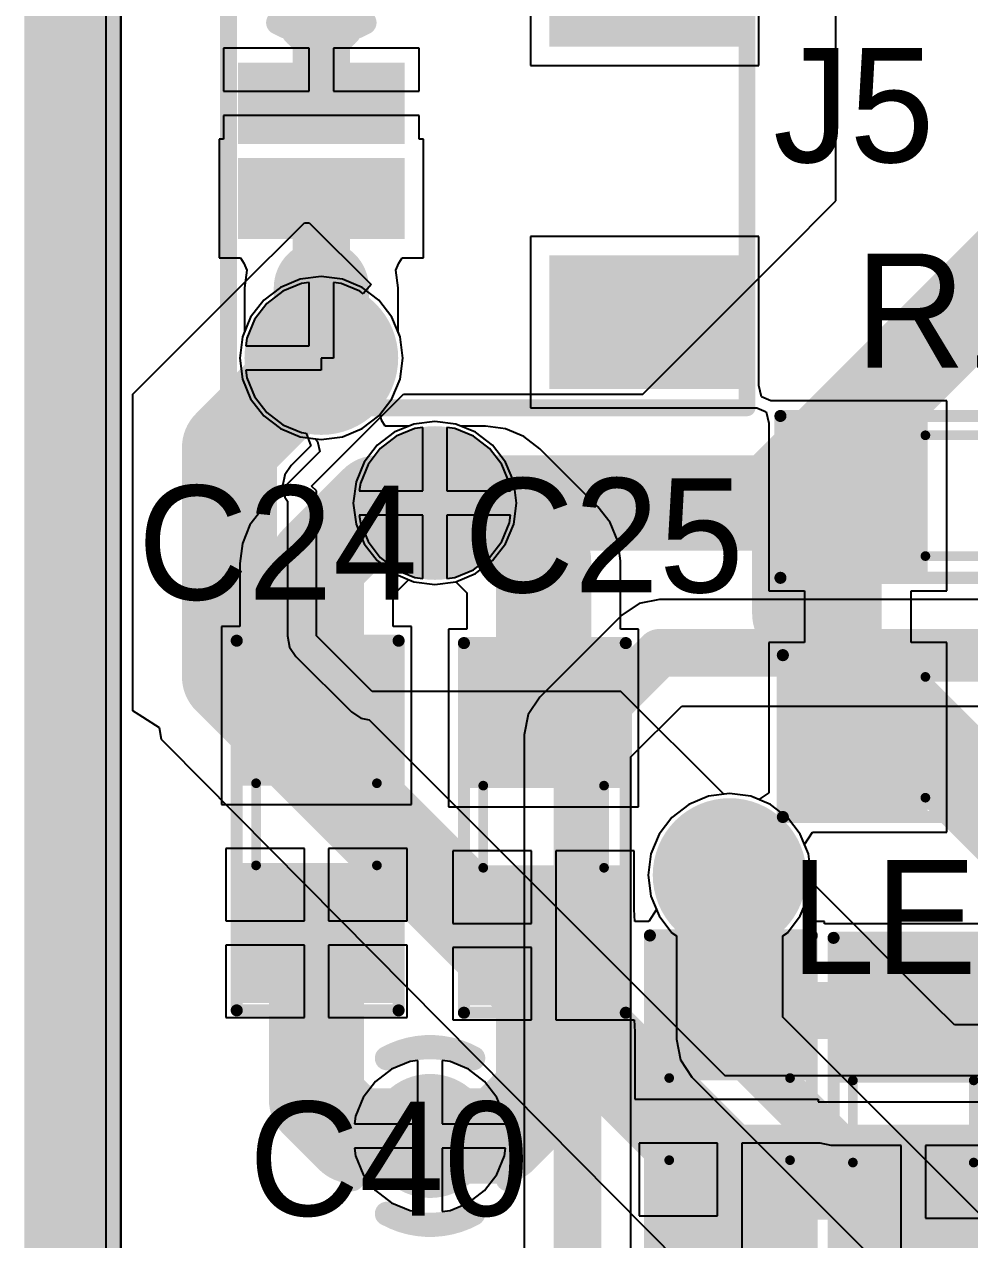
# Model space of a CAD drawing. Header units: millimetres. Extents: x -51 to 108, y 36 to 112.
# Drawn here: x 32.11 to 42.05, y 60.35 to 73.13 of the extents above; entities that cross this region are included whole.
import ezdxf

# ---------------------------------------------------------------- set-up
doc = ezdxf.new("R2010")
doc.units = ezdxf.units.MM
for name, color, linetype in [('BottomLayer', 5, 'Continuous'), ('BottomSolder', 6, 'Continuous'), ('InternalPlane1', 76, 'Continuous'), ('MidLayer1', 16, 'Continuous'), ('TopLayer', 1, 'Continuous'), ('TopOverlay', 2, 'Continuous'), ('TopSolder', 216, 'Continuous'), ('ViaHoleLayer', 16, 'Continuous')]:
    doc.layers.add(name, color=color, linetype=linetype)

# ---------------------------------------------------------------- blocks, each defined once
blk = doc.blocks.new('SM_0805_24')
at = {"layer": 'TopLayer'}
for points in [[(-1.778, -0.6985), (-0.508, -0.6985), (-1.778, 0.6985), (-0.508, 0.6985)], [(0.508, -0.6985), (1.778, -0.6985), (0.508, 0.6985), (1.778, 0.6985)]]:
    blk.add_solid(points, dxfattribs=at)
at = {"layer": 'TopOverlay'}
for points, const_width in [([(-1.9558, 0.8382), (1.9304, 0.8382)], 0.127), ([(-1.9558, 0.8382), (-1.9558, -0.8636)], 0.127), ([(1.9304, 0.8382), (1.9304, -0.8636)], 0.127), ([(-0.4318, 0.635), (0.4318, 0.635)], 0.1016), ([(-0.4318, -0.635), (0.4318, -0.635)], 0.1016), ([(-1.9558, -0.8636), (1.9304, -0.8636)], 0.127)]:
    blk.add_lwpolyline(points, dxfattribs=dict(at, const_width=const_width))
for points, const_width in [([(-1.98755, 0.8382, 1), (-1.92405, 0.8382, 1)], 0.0635), ([(-1.98755, 0.8382, 1), (-1.92405, 0.8382, 1)], 0.0635), ([(1.89865, 0.8382, 1), (1.96215, 0.8382, 1)], 0.0635), ([(1.89865, 0.8382, 1), (1.96215, 0.8382, 1)], 0.0635), ([(-0.4572, 0.635, 1), (-0.4064, 0.635, 1)], 0.0508), ([(0.4064, 0.635, 1), (0.4572, 0.635, 1)], 0.0508), ([(-0.4572, -0.635, 1), (-0.4064, -0.635, 1)], 0.0508), ([(0.4064, -0.635, 1), (0.4572, -0.635, 1)], 0.0508), ([(-1.98755, -0.8636, 1), (-1.92405, -0.8636, 1)], 0.0635), ([(-1.98755, -0.8636, 1), (-1.92405, -0.8636, 1)], 0.0635), ([(1.89865, -0.8636, 1), (1.96215, -0.8636, 1)], 0.0635), ([(1.89865, -0.8636, 1), (1.96215, -0.8636, 1)], 0.0635)]:
    blk.add_lwpolyline(points, format="xyb", close=True, dxfattribs=dict(at, const_width=const_width))
at = {"layer": 'TopSolder'}
for points in [[(-1.8796, -0.8001), (-0.4064, -0.8001), (-1.8796, 0.8001), (-0.4064, 0.8001)], [(0.4064, -0.8001), (1.8796, -0.8001), (0.4064, 0.8001), (1.8796, 0.8001)]]:
    blk.add_solid(points, dxfattribs=at)
blk = doc.blocks.new('SM_0805_25')
at = {"layer": 'TopLayer'}
for points in [[(-1.778, -0.6985), (-0.508, -0.6985), (-1.778, 0.6985), (-0.508, 0.6985)], [(0.508, -0.6985), (1.778, -0.6985), (0.508, 0.6985), (1.778, 0.6985)]]:
    blk.add_solid(points, dxfattribs=at)
at = {"layer": 'TopOverlay'}
for points, const_width in [([(-1.9558, 0.8382), (1.9304, 0.8382)], 0.127), ([(-1.9558, 0.8382), (-1.9558, -0.8636)], 0.127), ([(1.9304, 0.8382), (1.9304, -0.8636)], 0.127), ([(-0.4318, 0.635), (0.4318, 0.635)], 0.1016), ([(-0.4318, -0.635), (0.4318, -0.635)], 0.1016), ([(-1.9558, -0.8636), (1.9304, -0.8636)], 0.127)]:
    blk.add_lwpolyline(points, dxfattribs=dict(at, const_width=const_width))
for points, const_width in [([(-1.98755, 0.8382, 1), (-1.92405, 0.8382, 1)], 0.0635), ([(-1.98755, 0.8382, 1), (-1.92405, 0.8382, 1)], 0.0635), ([(1.89865, 0.8382, 1), (1.96215, 0.8382, 1)], 0.0635), ([(1.89865, 0.8382, 1), (1.96215, 0.8382, 1)], 0.0635), ([(-0.4572, 0.635, 1), (-0.4064, 0.635, 1)], 0.0508), ([(0.4064, 0.635, 1), (0.4572, 0.635, 1)], 0.0508), ([(-0.4572, -0.635, 1), (-0.4064, -0.635, 1)], 0.0508), ([(0.4064, -0.635, 1), (0.4572, -0.635, 1)], 0.0508), ([(-1.98755, -0.8636, 1), (-1.92405, -0.8636, 1)], 0.0635), ([(-1.98755, -0.8636, 1), (-1.92405, -0.8636, 1)], 0.0635), ([(1.89865, -0.8636, 1), (1.96215, -0.8636, 1)], 0.0635), ([(1.89865, -0.8636, 1), (1.96215, -0.8636, 1)], 0.0635)]:
    blk.add_lwpolyline(points, format="xyb", close=True, dxfattribs=dict(at, const_width=const_width))
at = {"layer": 'TopSolder'}
for points in [[(-1.8796, -0.8001), (-0.4064, -0.8001), (-1.8796, 0.8001), (-0.4064, 0.8001)], [(0.4064, -0.8001), (1.8796, -0.8001), (0.4064, 0.8001), (1.8796, 0.8001)]]:
    blk.add_solid(points, dxfattribs=at)
blk = doc.blocks.new('SM_0805_40')
at = {"layer": 'TopLayer'}
for points in [[(-1.778, -0.6985), (-0.508, -0.6985), (-1.778, 0.6985), (-0.508, 0.6985)], [(0.508, -0.6985), (1.778, -0.6985), (0.508, 0.6985), (1.778, 0.6985)]]:
    blk.add_solid(points, dxfattribs=at)
at = {"layer": 'TopOverlay'}
for points, const_width in [([(-1.9558, 0.8382), (1.9304, 0.8382)], 0.127), ([(-1.9558, 0.8382), (-1.9558, -0.8636)], 0.127), ([(1.9304, 0.8382), (1.9304, -0.8636)], 0.127), ([(-0.4318, 0.635), (0.4318, 0.635)], 0.1016), ([(-0.4318, -0.635), (0.4318, -0.635)], 0.1016), ([(-1.9558, -0.8636), (1.9304, -0.8636)], 0.127)]:
    blk.add_lwpolyline(points, dxfattribs=dict(at, const_width=const_width))
for points, const_width in [([(-1.98755, 0.8382, 1), (-1.92405, 0.8382, 1)], 0.0635), ([(-1.98755, 0.8382, 1), (-1.92405, 0.8382, 1)], 0.0635), ([(1.89865, 0.8382, 1), (1.96215, 0.8382, 1)], 0.0635), ([(1.89865, 0.8382, 1), (1.96215, 0.8382, 1)], 0.0635), ([(-0.4572, 0.635, 1), (-0.4064, 0.635, 1)], 0.0508), ([(0.4064, 0.635, 1), (0.4572, 0.635, 1)], 0.0508), ([(-0.4572, -0.635, 1), (-0.4064, -0.635, 1)], 0.0508), ([(0.4064, -0.635, 1), (0.4572, -0.635, 1)], 0.0508), ([(-1.98755, -0.8636, 1), (-1.92405, -0.8636, 1)], 0.0635), ([(-1.98755, -0.8636, 1), (-1.92405, -0.8636, 1)], 0.0635), ([(1.89865, -0.8636, 1), (1.96215, -0.8636, 1)], 0.0635), ([(1.89865, -0.8636, 1), (1.96215, -0.8636, 1)], 0.0635)]:
    blk.add_lwpolyline(points, format="xyb", close=True, dxfattribs=dict(at, const_width=const_width))
at = {"layer": 'TopSolder'}
for points in [[(-1.8796, -0.8001), (-0.4064, -0.8001), (-1.8796, 0.8001), (-0.4064, 0.8001)], [(0.4064, -0.8001), (1.8796, -0.8001), (0.4064, 0.8001), (1.8796, 0.8001)]]:
    blk.add_solid(points, dxfattribs=at)
blk = doc.blocks.new('SM_0805_41')
at = {"layer": 'TopLayer'}
for points in [[(-1.778, -0.6985), (-0.508, -0.6985), (-1.778, 0.6985), (-0.508, 0.6985)], [(0.508, -0.6985), (1.778, -0.6985), (0.508, 0.6985), (1.778, 0.6985)]]:
    blk.add_solid(points, dxfattribs=at)
at = {"layer": 'TopOverlay'}
for points, const_width in [([(-1.9558, 0.8382), (1.9304, 0.8382)], 0.127), ([(-1.9558, 0.8382), (-1.9558, -0.8636)], 0.127), ([(1.9304, 0.8382), (1.9304, -0.8636)], 0.127), ([(-0.4318, 0.635), (0.4318, 0.635)], 0.1016), ([(-0.4318, -0.635), (0.4318, -0.635)], 0.1016), ([(-1.9558, -0.8636), (1.9304, -0.8636)], 0.127)]:
    blk.add_lwpolyline(points, dxfattribs=dict(at, const_width=const_width))
for points, const_width in [([(-1.98755, 0.8382, 1), (-1.92405, 0.8382, 1)], 0.0635), ([(-1.98755, 0.8382, 1), (-1.92405, 0.8382, 1)], 0.0635), ([(1.89865, 0.8382, 1), (1.96215, 0.8382, 1)], 0.0635), ([(1.89865, 0.8382, 1), (1.96215, 0.8382, 1)], 0.0635), ([(-0.4572, 0.635, 1), (-0.4064, 0.635, 1)], 0.0508), ([(0.4064, 0.635, 1), (0.4572, 0.635, 1)], 0.0508), ([(-0.4572, -0.635, 1), (-0.4064, -0.635, 1)], 0.0508), ([(0.4064, -0.635, 1), (0.4572, -0.635, 1)], 0.0508), ([(-1.98755, -0.8636, 1), (-1.92405, -0.8636, 1)], 0.0635), ([(-1.98755, -0.8636, 1), (-1.92405, -0.8636, 1)], 0.0635), ([(1.89865, -0.8636, 1), (1.96215, -0.8636, 1)], 0.0635), ([(1.89865, -0.8636, 1), (1.96215, -0.8636, 1)], 0.0635)]:
    blk.add_lwpolyline(points, format="xyb", close=True, dxfattribs=dict(at, const_width=const_width))
at = {"layer": 'TopSolder'}
for points in [[(-1.8796, -0.8001), (-0.4064, -0.8001), (-1.8796, 0.8001), (-0.4064, 0.8001)], [(0.4064, -0.8001), (1.8796, -0.8001), (0.4064, 0.8001), (1.8796, 0.8001)]]:
    blk.add_solid(points, dxfattribs=at)
blk = doc.blocks.new('J2_JST_SH_1MM_57')
at = {"layer": 'TopLayer'}
for points in [[(-0.325, -0.775), (0.325, -0.775), (-0.325, 0.775), (0.325, 0.775)], [(0.675, -0.775), (1.325, -0.775), (0.675, 0.775), (1.325, 0.775)], [(-1.9, -4.3), (-0.7, -4.3), (-1.9, -2.5), (-0.7, -2.5)], [(1.7, -4.3), (2.9, -4.3), (1.7, -2.5), (2.9, -2.5)]]:
    blk.add_solid(points, dxfattribs=at)
at = {"layer": 'TopOverlay', "const_width": 0.178}
for points in [[(-2.2, 0.975), (3.2, 0.975)], [(-2.2, 0.975), (-2.2, -4.475)], [(3.2, 0.975), (3.2, -4.475)], [(-2.2, -4.475), (3.2, -4.475)]]:
    blk.add_lwpolyline(points, dxfattribs=at)
at = {"layer": 'TopOverlay', "const_width": 0.0889}
for points in [[(-2.244, 0.975, 1), (-2.156, 0.975, 1)], [(-2.244, 0.975, 1), (-2.156, 0.975, 1)], [(3.156, 0.975, 1), (3.244, 0.975, 1)], [(3.156, 0.975, 1), (3.244, 0.975, 1)], [(-2.244, -4.475, 1), (-2.156, -4.475, 1)], [(-2.244, -4.475, 1), (-2.156, -4.475, 1)], [(3.156, -4.475, 1), (3.244, -4.475, 1)], [(3.156, -4.475, 1), (3.244, -4.475, 1)]]:
    blk.add_lwpolyline(points, format="xyb", close=True, dxfattribs=at)
at = {"layer": 'TopSolder'}
for points in [[(-0.427, -0.877), (0.427, -0.877), (-0.427, 0.877), (0.427, 0.877)], [(0.573, -0.877), (1.427, -0.877), (0.573, 0.877), (1.427, 0.877)], [(-2.002, -4.402), (-0.598, -4.402), (-2.002, -2.398), (-0.598, -2.398)], [(1.598, -4.402), (3.002, -4.402), (1.598, -2.398), (3.002, -2.398)]]:
    blk.add_solid(points, dxfattribs=at)
blk = doc.blocks.new('SM_0805_64')
at = {"layer": 'TopLayer'}
for points in [[(-1.778, -0.6985), (-0.508, -0.6985), (-1.778, 0.6985), (-0.508, 0.6985)], [(0.508, -0.6985), (1.778, -0.6985), (0.508, 0.6985), (1.778, 0.6985)]]:
    blk.add_solid(points, dxfattribs=at)
at = {"layer": 'TopOverlay'}
for points, const_width in [([(1.9304, 0.8382), (-1.9558, 0.8382)], 0.127), ([(-1.9558, 0.8382), (-1.9558, -0.8636)], 0.127), ([(1.9304, 0.8382), (1.9304, -0.8636)], 0.127), ([(0.4318, 0.635), (-0.4318, 0.635)], 0.1016), ([(0.4318, -0.635), (-0.4318, -0.635)], 0.1016), ([(1.9304, -0.8636), (-1.9558, -0.8636)], 0.127)]:
    blk.add_lwpolyline(points, dxfattribs=dict(at, const_width=const_width))
for points, const_width in [([(-1.98755, 0.8382, 1), (-1.92405, 0.8382, 1)], 0.0635), ([(-1.98755, 0.8382, 1), (-1.92405, 0.8382, 1)], 0.0635), ([(1.89865, 0.8382, 1), (1.96215, 0.8382, 1)], 0.0635), ([(1.89865, 0.8382, 1), (1.96215, 0.8382, 1)], 0.0635), ([(-0.4572, 0.635, 1), (-0.4064, 0.635, 1)], 0.0508), ([(0.4064, 0.635, 1), (0.4572, 0.635, 1)], 0.0508), ([(-0.4572, -0.635, 1), (-0.4064, -0.635, 1)], 0.0508), ([(0.4064, -0.635, 1), (0.4572, -0.635, 1)], 0.0508), ([(-1.98755, -0.8636, 1), (-1.92405, -0.8636, 1)], 0.0635), ([(-1.98755, -0.8636, 1), (-1.92405, -0.8636, 1)], 0.0635), ([(1.89865, -0.8636, 1), (1.96215, -0.8636, 1)], 0.0635), ([(1.89865, -0.8636, 1), (1.96215, -0.8636, 1)], 0.0635)]:
    blk.add_lwpolyline(points, format="xyb", close=True, dxfattribs=dict(at, const_width=const_width))
at = {"layer": 'TopSolder'}
for points in [[(-1.8796, -0.8001), (-0.4064, -0.8001), (-1.8796, 0.8001), (-0.4064, 0.8001)], [(0.4064, -0.8001), (1.8796, -0.8001), (0.4064, 0.8001), (1.8796, 0.8001)]]:
    blk.add_solid(points, dxfattribs=at)
blk = doc.blocks.new('SM_0805_81')
at = {"layer": 'TopLayer'}
for points in [[(-1.778, -0.6985), (-0.508, -0.6985), (-1.778, 0.6985), (-0.508, 0.6985)], [(0.508, -0.6985), (1.778, -0.6985), (0.508, 0.6985), (1.778, 0.6985)]]:
    blk.add_solid(points, dxfattribs=at)
at = {"layer": 'TopOverlay'}
for points, const_width in [([(-1.9558, 0.8382), (1.9304, 0.8382)], 0.127), ([(-1.9558, -0.8636), (-1.9558, 0.8382)], 0.127), ([(1.9304, -0.8636), (1.9304, 0.8382)], 0.127), ([(-0.4318, 0.635), (0.4318, 0.635)], 0.1016), ([(-0.4318, -0.635), (0.4318, -0.635)], 0.1016), ([(-1.9558, -0.8636), (1.9304, -0.8636)], 0.127)]:
    blk.add_lwpolyline(points, dxfattribs=dict(at, const_width=const_width))
for points, const_width in [([(-1.98755, 0.8382, 1), (-1.92405, 0.8382, 1)], 0.0635), ([(-1.98755, 0.8382, 1), (-1.92405, 0.8382, 1)], 0.0635), ([(1.89865, 0.8382, 1), (1.96215, 0.8382, 1)], 0.0635), ([(1.89865, 0.8382, 1), (1.96215, 0.8382, 1)], 0.0635), ([(-0.4572, 0.635, 1), (-0.4064, 0.635, 1)], 0.0508), ([(0.4064, 0.635, 1), (0.4572, 0.635, 1)], 0.0508), ([(-0.4572, -0.635, 1), (-0.4064, -0.635, 1)], 0.0508), ([(0.4064, -0.635, 1), (0.4572, -0.635, 1)], 0.0508), ([(-1.98755, -0.8636, 1), (-1.92405, -0.8636, 1)], 0.0635), ([(-1.98755, -0.8636, 1), (-1.92405, -0.8636, 1)], 0.0635), ([(1.89865, -0.8636, 1), (1.96215, -0.8636, 1)], 0.0635), ([(1.89865, -0.8636, 1), (1.96215, -0.8636, 1)], 0.0635)]:
    blk.add_lwpolyline(points, format="xyb", close=True, dxfattribs=dict(at, const_width=const_width))
at = {"layer": 'TopSolder'}
for points in [[(-1.8796, -0.8001), (-0.4064, -0.8001), (-1.8796, 0.8001), (-0.4064, 0.8001)], [(0.4064, -0.8001), (1.8796, -0.8001), (0.4064, 0.8001), (1.8796, 0.8001)]]:
    blk.add_solid(points, dxfattribs=at)

msp = doc.modelspace()

# ---------------------------------------------------------------- linework, layer by layer
at = {"layer": 'BottomLayer'}
for p, q in [((33.122, 42.596), (33.122, 84.176)), ((35.008, 70.45), (34.801, 70.364)), ((35.23, 70.479), (35.008, 70.45)), ((35.452, 70.45), (35.23, 70.479)), ((35.658, 70.364), (35.452, 70.45)), ((34.801, 70.364), (34.624, 70.228)), ((35.836, 70.228), (35.658, 70.364)), ((34.624, 70.228), (34.487, 70.05)), ((35.972, 70.05), (35.836, 70.228)), ((34.487, 70.05), (34.402, 69.843)), ((36.058, 69.843), (35.972, 70.05)), ((34.402, 69.843), (34.372, 69.621)), ((36.087, 69.621), (36.058, 69.843)), ((34.372, 69.621), (34.402, 69.4)), ((36.058, 69.4), (36.087, 69.621)), ((34.402, 69.4), (34.487, 69.193)), ((35.972, 69.193), (36.058, 69.4)), ((34.487, 69.193), (34.624, 69.015)), ((35.836, 69.015), (35.972, 69.193)), ((34.624, 69.015), (34.801, 68.879)), ((35.658, 68.879), (35.836, 69.015)), ((34.801, 68.879), (35.008, 68.793)), ((35.452, 68.793), (35.658, 68.879)), ((36.202, 68.926), (35.995, 68.84)), ((36.424, 68.955), (36.202, 68.926)), ((36.645, 68.926), (36.424, 68.955)), ((36.852, 68.84), (36.645, 68.926)), ((35.008, 68.793), (35.23, 68.764)), ((35.23, 68.764), (35.452, 68.793)), ((35.995, 68.84), (35.817, 68.704)), ((37.03, 68.704), (36.852, 68.84)), ((35.817, 68.704), (35.681, 68.526)), ((37.166, 68.526), (37.03, 68.704)), ((35.681, 68.526), (35.595, 68.319)), ((37.252, 68.319), (37.166, 68.526)), ((35.595, 68.319), (35.566, 68.097)), ((37.281, 68.097), (37.252, 68.319)), ((35.566, 68.097), (35.595, 67.876)), ((37.252, 67.876), (37.281, 68.097)), ((35.595, 67.876), (35.681, 67.669)), ((37.166, 67.669), (37.252, 67.876)), ((35.681, 67.669), (35.817, 67.491)), ((37.03, 67.491), (37.166, 67.669)), ((35.817, 67.491), (35.995, 67.355)), ((36.852, 67.355), (37.03, 67.491)), ((35.995, 67.355), (36.202, 67.269)), ((36.645, 67.269), (36.852, 67.355)), ((36.202, 67.269), (36.424, 67.24)), ((36.424, 67.24), (36.645, 67.269)), ((38.786, 67.083), (38.571, 67.041)), ((43.053, 67.083), (38.786, 67.083)), ((38.571, 67.041), (38.389, 66.919)), ((38.389, 66.919), (37.526, 66.056)), ((37.526, 66.056), (37.404, 65.874)), ((38.483, 65.427), (39.018, 65.962)), ((39.018, 65.962), (42.821, 65.962)), ((37.404, 65.874), (37.361, 65.659)), ((37.361, 65.659), (37.361, 55.524)), ((38.483, 55.757), (38.483, 65.427)), ((39.522, 65.043), (39.301, 65.014)), ((39.744, 65.014), (39.522, 65.043)), ((39.094, 64.928), (38.916, 64.792)), ((39.301, 65.014), (39.094, 64.928)), ((39.951, 64.928), (39.744, 65.014)), ((40.129, 64.792), (39.951, 64.928)), ((38.916, 64.792), (38.78, 64.614)), ((40.265, 64.614), (40.129, 64.792)), ((38.78, 64.614), (38.694, 64.408)), ((40.351, 64.408), (40.265, 64.614)), ((38.694, 64.408), (38.665, 64.186)), ((40.38, 64.186), (40.351, 64.408)), ((38.665, 64.186), (38.694, 63.964)), ((40.351, 63.964), (40.38, 64.186)), ((38.694, 63.964), (38.78, 63.757)), ((40.265, 63.757), (40.351, 63.964)), ((38.78, 63.757), (38.916, 63.58)), ((40.129, 63.58), (40.265, 63.757)), ((38.916, 63.58), (38.962, 63.545)), ((38.962, 63.545), (38.962, 62.459)), ((40.083, 63.545), (40.129, 63.58)), ((40.083, 62.691), (40.083, 63.545)), ((42.142, 60.632), (40.083, 62.691)), ((38.962, 62.459), (39.004, 62.244)), ((36.163, 62.226), (35.967, 62.145)), ((36.246, 62.237), (36.163, 62.226)), ((36.246, 61.57), (36.246, 62.237)), ((36.583, 62.226), (36.5, 62.237)), ((36.5, 62.237), (36.5, 61.57)), ((36.778, 62.145), (36.583, 62.226)), ((39.004, 62.244), (39.126, 62.062)), ((35.967, 62.145), (35.799, 62.016)), ((36.946, 62.016), (36.778, 62.145)), ((35.799, 62.016), (35.671, 61.848)), ((37.075, 61.848), (36.946, 62.016)), ((39.126, 62.062), (41.513, 59.674)), ((35.671, 61.848), (35.589, 61.652)), ((37.156, 61.652), (37.075, 61.848)), ((35.589, 61.652), (35.579, 61.57)), ((37.167, 61.57), (37.156, 61.652)), ((35.579, 61.57), (36.246, 61.57)), ((36.5, 61.57), (37.167, 61.57)), ((36.246, 61.316), (35.579, 61.316)), ((35.579, 61.316), (35.589, 61.233)), ((35.589, 61.233), (35.671, 61.037)), ((36.246, 60.648), (36.246, 61.316)), ((37.167, 61.316), (36.5, 61.316)), ((36.5, 61.316), (36.5, 60.648)), ((37.075, 61.037), (37.156, 61.233)), ((37.156, 61.233), (37.167, 61.316)), ((35.671, 61.037), (35.799, 60.869)), ((36.946, 60.869), (37.075, 61.037)), ((35.799, 60.869), (35.967, 60.74)), ((36.778, 60.74), (36.946, 60.869)), ((35.967, 60.74), (36.163, 60.659)), ((36.583, 60.659), (36.778, 60.74)), ((36.163, 60.659), (36.246, 60.648)), ((36.5, 60.648), (36.583, 60.659))]:
    msp.add_line(p, q, dxfattribs=at)
for points, const_width in [([(34.955, 69.621, 1), (35.505, 69.621, 1)], 0.55), ([(36.149, 68.097, 1), (36.699, 68.097, 1)], 0.55), ([(38.661, 66.523, 1), (38.911, 66.523, 1)], 0.25), ([(38.661, 66.523, 1), (38.911, 66.523, 1)], 0.25), ([(37.797, 65.659, 1), (38.047, 65.659, 1)], 0.25), ([(37.797, 65.659, 1), (38.047, 65.659, 1)], 0.25), ([(39.247, 64.186, 1), (39.797, 64.186, 1)], 0.55), ([(39.397, 64.186, 1), (39.647, 64.186, 1)], 0.25), ([(39.397, 62.459, 1), (39.647, 62.459, 1)], 0.25), ([(39.397, 62.459, 1), (39.647, 62.459, 1)], 0.25), ([(36.098, 61.443, 1), (36.648, 61.443, 1)], 0.55)]:
    msp.add_lwpolyline(points, format="xyb", close=True, dxfattribs=dict(at, const_width=const_width))
at = {"layer": 'BottomLayer', "const_width": 0.5}
for points in [[(37.922, 65.659), (38.786, 66.523)], [(38.786, 66.523), (43.053, 66.523)], [(37.922, 55.524), (37.922, 65.659)], [(39.522, 62.459), (39.522, 64.186)], [(39.522, 62.459), (41.91, 60.071)]]:
    msp.add_lwpolyline(points, dxfattribs=at)
at = {"layer": 'BottomSolder', "const_width": 0.652}
for points in [[(34.904, 69.621, 1), (35.556, 69.621, 1)], [(36.098, 68.097, 1), (36.749, 68.097, 1)], [(39.197, 64.186, 1), (39.848, 64.186, 1)], [(36.047, 61.443, 1), (36.699, 61.443, 1)]]:
    msp.add_lwpolyline(points, format="xyb", close=True, dxfattribs=at)
at = {"layer": 'InternalPlane1'}
msp.add_line((33.126, 41.066), (33.126, 84.228), dxfattribs=at)
at = {"layer": 'InternalPlane1', "const_width": 1.016}
msp.add_lwpolyline([(32.616, 40.97), (32.616, 86.741)], dxfattribs=at)
at = {"layer": 'InternalPlane1', "const_width": 0.254}
for points in [[(35.683, 73.147, -0.258618), (34.777, 73.147)], [(35.92, 62.26, -0.258618), (36.826, 62.26)], [(35.555, 60.989, -0.258618), (35.555, 61.896)], [(37.191, 61.896, -0.258618), (37.191, 60.989)], [(36.826, 60.625, -0.258618), (35.92, 60.625)]]:
    msp.add_lwpolyline(points, format="xyb", dxfattribs=at)
at = {"layer": 'InternalPlane1'}
for points, const_width in [([(34.713, 73.147, 1), (34.84, 73.147, 1)], 0.127), ([(35.62, 73.147, 1), (35.747, 73.147, 1)], 0.127), ([(34.826, 69.621, 1), (35.634, 69.621, 1)], 0.808), ([(36.02, 68.097, 1), (36.828, 68.097, 1)], 0.808), ([(39.118, 64.186, 1), (39.926, 64.186, 1)], 0.808), ([(35.856, 62.26, 1), (35.983, 62.26, 1)], 0.127), ([(36.763, 62.26, 1), (36.89, 62.26, 1)], 0.127), ([(35.492, 61.896, 1), (35.619, 61.896, 1)], 0.127), ([(37.127, 61.896, 1), (37.254, 61.896, 1)], 0.127), ([(35.492, 60.989, 1), (35.619, 60.989, 1)], 0.127), ([(37.127, 60.989, 1), (37.254, 60.989, 1)], 0.127), ([(35.856, 60.625, 1), (35.983, 60.625, 1)], 0.127), ([(36.763, 60.625, 1), (36.89, 60.625, 1)], 0.127)]:
    msp.add_lwpolyline(points, format="xyb", close=True, dxfattribs=dict(at, const_width=const_width))
at = {"layer": 'MidLayer1'}
for p, q in [((40.64, 71.272), (40.64, 77.394)), ((40.081, 70.714), (40.64, 71.272)), ((34.341, 70.333), (35.052, 71.044)), ((35.052, 71.044), (35.103, 71.044)), ((35.103, 71.044), (35.754, 70.393)), ((38.608, 69.24), (40.081, 70.714)), ((35.02, 70.405), (34.824, 70.324)), ((35.103, 70.416), (35.02, 70.405)), ((35.103, 69.748), (35.103, 70.416)), ((35.44, 70.405), (35.357, 70.416)), ((35.357, 70.416), (35.357, 69.621)), ((35.635, 70.324), (35.44, 70.405)), ((33.249, 69.24), (34.341, 70.333)), ((34.824, 70.324), (34.656, 70.195)), ((35.67, 70.297), (35.635, 70.324)), ((35.754, 70.393), (35.67, 70.297)), ((34.656, 70.195), (34.528, 70.027)), ((34.528, 70.027), (34.446, 69.831)), ((34.446, 69.831), (34.436, 69.748)), ((34.436, 69.748), (35.103, 69.748)), ((35.357, 69.621), (35.23, 69.621)), ((35.23, 69.621), (35.23, 69.494)), ((35.23, 69.494), (34.436, 69.494)), ((34.436, 69.494), (34.446, 69.412)), ((34.446, 69.412), (34.528, 69.216)), ((33.249, 68.809), (33.249, 69.24)), ((34.528, 69.216), (34.656, 69.048)), ((35.128, 68.275), (36.093, 69.24)), ((36.093, 69.24), (38.608, 69.24)), ((34.656, 69.048), (34.824, 68.919)), ((34.824, 68.919), (35.02, 68.838)), ((36.214, 68.881), (36.018, 68.8)), ((36.297, 68.892), (36.214, 68.881)), ((36.297, 68.224), (36.297, 68.892)), ((36.633, 68.881), (36.551, 68.892)), ((36.551, 68.892), (36.551, 68.224)), ((36.829, 68.8), (36.633, 68.881)), ((33.249, 66.039), (33.249, 68.809)), ((35.02, 68.838), (35.072, 68.831)), ((35.072, 68.831), (35.118, 68.697)), ((36.018, 68.8), (35.85, 68.671)), ((36.997, 68.671), (36.829, 68.8)), ((35.118, 68.697), (34.912, 68.491)), ((35.85, 68.671), (35.721, 68.503)), ((37.126, 68.503), (36.997, 68.671)), ((34.912, 68.491), (34.846, 68.392)), ((35.721, 68.503), (35.64, 68.307)), ((37.207, 68.307), (37.126, 68.503)), ((34.846, 68.392), (34.822, 68.275)), ((34.822, 68.275), (34.846, 68.158)), ((35.179, 68.224), (35.128, 68.275)), ((35.64, 68.307), (35.629, 68.224)), ((37.218, 68.224), (37.207, 68.307)), ((34.846, 68.158), (34.873, 68.117)), ((34.873, 68.117), (34.873, 67.361)), ((35.179, 67.361), (35.179, 68.224)), ((35.629, 68.224), (36.297, 68.224)), ((36.551, 68.224), (37.218, 68.224)), ((36.297, 67.97), (35.629, 67.97)), ((35.629, 67.97), (35.64, 67.888)), ((35.64, 67.888), (35.721, 67.692)), ((36.297, 67.303), (36.297, 67.97)), ((37.218, 67.97), (36.551, 67.97)), ((36.551, 67.97), (36.551, 67.303)), ((37.126, 67.692), (37.207, 67.888)), ((37.207, 67.888), (37.218, 67.97)), ((35.721, 67.692), (35.85, 67.524)), ((36.997, 67.524), (37.126, 67.692)), ((35.85, 67.524), (36.018, 67.395)), ((36.829, 67.395), (36.997, 67.524)), ((34.873, 67.361), (34.873, 66.7)), ((35.179, 66.7), (35.179, 67.361)), ((36.018, 67.395), (36.214, 67.314)), ((36.633, 67.314), (36.829, 67.395)), ((36.214, 67.314), (36.297, 67.303)), ((36.551, 67.303), (36.633, 67.314)), ((34.873, 66.7), (34.896, 66.583)), ((35.763, 66.116), (35.179, 66.7)), ((34.896, 66.583), (34.963, 66.484)), ((34.963, 66.484), (35.547, 65.9)), ((38.379, 66.116), (35.763, 66.116)), ((39.461, 65.035), (38.379, 66.116)), ((33.249, 65.913), (33.249, 66.039)), ((33.315, 65.871), (33.249, 65.913)), ((33.528, 65.735), (33.315, 65.871)), ((35.547, 65.9), (35.646, 65.834)), ((35.646, 65.834), (35.733, 65.816)), ((35.733, 65.816), (39.472, 62.078)), ((33.549, 65.612), (33.528, 65.735)), ((33.553, 65.608), (33.549, 65.612)), ((33.616, 65.543), (33.553, 65.608)), ((33.553, 65.608), (33.553, 65.608)), ((39.014, 60.096), (33.616, 65.543)), ((39.522, 65.043), (39.461, 65.035)), ((39.744, 65.014), (39.522, 65.043)), ((39.951, 64.928), (39.744, 65.014)), ((40.129, 64.792), (39.951, 64.928)), ((40.265, 64.614), (40.129, 64.792)), ((40.351, 64.408), (40.265, 64.614)), ((40.38, 64.186), (40.351, 64.408)), ((40.372, 64.124), (40.38, 64.186)), ((41.656, 62.84), (40.372, 64.124)), ((41.885, 62.611), (41.656, 62.84)), ((43.155, 62.611), (41.885, 62.611)), ((39.472, 62.078), (43.612, 62.078))]:
    msp.add_line(p, q, dxfattribs=at)
at = {"layer": 'MidLayer1', "const_width": 1}
for points in [[(39.98, 68.097), (42.799, 70.917)], [(34.265, 68.682), (35.204, 69.621)], [(35.204, 69.621), (35.23, 69.621)], [(34.265, 66.269), (34.265, 68.682)], [(36.424, 68.097), (39.98, 68.097)], [(39.98, 68.097), (40.259, 67.818)], [(40.259, 66.929), (40.259, 67.818)], [(40.259, 66.929), (43.155, 64.033)], [(34.265, 66.269), (39.472, 61.062)], [(39.472, 61.062), (49.378, 61.062)]]:
    msp.add_lwpolyline(points, dxfattribs=at)
at = {"layer": 'MidLayer1'}
for points, const_width in [([(34.955, 69.621, 1), (35.505, 69.621, 1)], 0.55), ([(34.954, 69.621, 1), (35.454, 69.621, 1)], 0.5), ([(34.954, 69.621, 1), (35.454, 69.621, 1)], 0.5), ([(34.98, 69.621, 1), (35.48, 69.621, 1)], 0.5), ([(34.015, 68.682, 1), (34.515, 68.682, 1)], 0.5), ([(34.015, 68.682, 1), (34.515, 68.682, 1)], 0.5), ([(36.149, 68.097, 1), (36.699, 68.097, 1)], 0.55), ([(36.174, 68.097, 1), (36.674, 68.097, 1)], 0.5), ([(39.73, 68.097, 1), (40.23, 68.097, 1)], 0.5), ([(39.73, 68.097, 1), (40.23, 68.097, 1)], 0.5), ([(39.73, 68.097, 1), (40.23, 68.097, 1)], 0.5), ([(40.009, 67.818, 1), (40.509, 67.818, 1)], 0.5), ([(40.009, 67.818, 1), (40.509, 67.818, 1)], 0.5), ([(40.009, 66.929, 1), (40.509, 66.929, 1)], 0.5), ([(40.009, 66.929, 1), (40.509, 66.929, 1)], 0.5), ([(34.015, 66.269, 1), (34.515, 66.269, 1)], 0.5), ([(34.015, 66.269, 1), (34.515, 66.269, 1)], 0.5), ([(39.247, 64.186, 1), (39.797, 64.186, 1)], 0.55), ([(36.098, 61.443, 1), (36.648, 61.443, 1)], 0.55), ([(39.222, 61.062, 1), (39.722, 61.062, 1)], 0.5), ([(39.222, 61.062, 1), (39.722, 61.062, 1)], 0.5)]:
    msp.add_lwpolyline(points, format="xyb", close=True, dxfattribs=dict(at, const_width=const_width))
at = {"layer": 'TopLayer'}
for p, q in [((32.969, 40.538), (32.969, 84.201)), ((37.43, 74.498), (37.43, 72.698)), ((39.83, 72.698), (39.83, 74.498)), ((35.103, 72.877), (34.201, 72.877)), ((34.201, 72.877), (34.201, 72.425)), ((35.103, 72.425), (35.103, 72.877)), ((36.259, 72.877), (35.357, 72.877)), ((35.357, 72.877), (35.357, 72.425)), ((36.259, 72.425), (36.259, 72.877)), ((37.43, 72.698), (39.83, 72.698)), ((34.201, 72.425), (35.103, 72.425)), ((35.357, 72.425), (36.259, 72.425)), ((35.23, 72.171), (34.201, 72.171)), ((34.201, 72.171), (34.201, 71.923)), ((36.259, 72.171), (35.23, 72.171)), ((36.259, 71.923), (36.259, 72.171)), ((34.201, 71.923), (34.155, 71.923)), ((34.155, 71.923), (34.155, 70.673)), ((36.305, 71.923), (36.259, 71.923)), ((36.305, 70.673), (36.305, 71.923)), ((39.83, 70.898), (37.43, 70.898)), ((37.43, 70.898), (37.43, 69.098)), ((39.83, 69.332), (39.83, 70.898)), ((34.155, 70.673), (34.38, 70.673)), ((34.38, 70.673), (34.416, 70.619)), ((36.044, 70.619), (36.08, 70.673)), ((36.08, 70.673), (36.305, 70.673)), ((34.416, 70.619), (34.448, 70.546)), ((34.448, 70.546), (34.423, 70.358)), ((36.012, 70.546), (36.044, 70.619)), ((36.037, 70.358), (36.012, 70.546)), ((34.423, 70.358), (34.423, 69.895)), ((36.037, 69.895), (36.037, 70.358)), ((34.423, 69.895), (34.402, 69.843)), ((36.058, 69.843), (36.037, 69.895)), ((34.402, 69.843), (34.372, 69.621)), ((36.087, 69.621), (36.058, 69.843)), ((34.372, 69.621), (34.402, 69.4)), ((36.058, 69.4), (36.087, 69.621)), ((34.402, 69.4), (34.487, 69.193)), ((35.972, 69.193), (36.058, 69.4)), ((39.856, 69.214), (39.83, 69.332)), ((34.487, 69.193), (34.624, 69.015)), ((35.848, 69.031), (35.972, 69.193)), ((39.957, 69.172), (39.856, 69.214)), ((41.804, 69.172), (39.957, 69.172)), ((39.957, 69.172), (39.957, 69.172)), ((41.804, 67.175), (41.804, 69.172)), ((34.624, 69.015), (34.801, 68.879)), ((35.864, 68.967), (35.848, 69.031)), ((37.43, 69.098), (39.807, 69.098)), ((39.807, 69.098), (39.807, 69.098)), ((39.807, 69.098), (39.907, 69.056)), ((39.907, 69.056), (39.934, 68.938)), ((34.801, 68.879), (35.008, 68.793)), ((35.9, 68.904), (35.864, 68.967)), ((36.15, 68.904), (35.9, 68.904)), ((36.202, 68.926), (36.15, 68.904)), ((36.424, 68.955), (36.202, 68.926)), ((36.645, 68.926), (36.424, 68.955)), ((36.697, 68.904), (36.645, 68.926)), ((36.957, 68.904), (36.697, 68.904)), ((37.166, 68.877), (36.957, 68.904)), ((37.36, 68.796), (37.166, 68.877)), ((39.934, 68.938), (39.934, 67.175)), ((35.008, 68.793), (35.17, 68.772)), ((35.17, 68.772), (35.189, 68.745)), ((35.189, 68.745), (35.214, 68.638)), ((37.528, 68.668), (37.36, 68.796)), ((35.214, 68.638), (34.608, 68.033)), ((38.137, 68.058), (37.528, 68.668)), ((34.608, 68.033), (34.48, 67.866)), ((38.265, 67.891), (38.137, 68.058)), ((34.48, 67.866), (34.4, 67.671)), ((38.346, 67.697), (38.265, 67.891)), ((34.4, 67.671), (34.372, 67.462)), ((38.374, 67.488), (38.346, 67.697)), ((38.374, 66.772), (38.374, 67.488)), ((34.372, 67.462), (34.372, 66.797)), ((35.986, 67.128), (36.148, 67.29)), ((36.148, 67.29), (36.15, 67.29)), ((36.15, 67.29), (36.202, 67.269)), ((36.202, 67.269), (36.424, 67.24)), ((36.424, 67.24), (36.644, 67.269)), ((36.644, 67.269), (36.76, 67.154)), ((35.986, 66.797), (35.986, 67.128)), ((36.76, 67.154), (36.76, 66.772)), ((39.934, 67.175), (40.308, 67.175)), ((40.308, 67.175), (40.308, 66.632)), ((41.429, 66.632), (41.429, 67.175)), ((41.429, 67.175), (41.804, 67.175)), ((34.372, 66.797), (34.181, 66.797)), ((34.181, 66.797), (34.181, 64.927)), ((36.177, 66.797), (35.986, 66.797)), ((36.177, 64.927), (36.177, 66.797)), ((36.76, 66.772), (36.568, 66.772)), ((36.568, 66.772), (36.568, 64.902)), ((38.565, 66.772), (38.374, 66.772)), ((38.565, 64.902), (38.565, 66.772)), ((40.308, 66.632), (39.934, 66.632)), ((39.934, 66.632), (39.934, 65.05)), ((41.804, 66.632), (41.429, 66.632)), ((41.804, 64.635), (41.804, 66.632)), ((39.522, 65.043), (39.301, 65.014)), ((39.744, 65.014), (39.522, 65.043)), ((39.934, 65.05), (39.828, 64.979)), ((34.181, 64.927), (36.177, 64.927)), ((39.094, 64.928), (38.916, 64.792)), ((39.301, 65.014), (39.094, 64.928)), ((39.828, 64.979), (39.744, 65.014)), ((36.568, 64.902), (38.565, 64.902)), ((38.916, 64.792), (38.78, 64.614)), ((38.78, 64.614), (38.694, 64.408)), ((40.309, 64.508), (40.394, 64.635)), ((40.394, 64.635), (41.804, 64.635)), ((35.052, 64.465), (34.227, 64.465)), ((34.227, 64.465), (34.227, 63.703)), ((35.052, 63.703), (35.052, 64.465)), ((36.132, 64.465), (35.306, 64.465)), ((35.306, 64.465), (35.306, 63.703)), ((36.132, 63.703), (36.132, 64.465)), ((37.44, 64.44), (36.614, 64.44)), ((36.614, 64.44), (36.614, 63.678)), ((37.44, 63.678), (37.44, 64.44)), ((38.519, 64.44), (37.694, 64.44)), ((37.694, 64.44), (37.694, 63.551)), ((38.519, 63.823), (38.519, 64.44)), ((38.694, 64.408), (38.665, 64.186)), ((40.351, 64.408), (40.309, 64.508)), ((40.38, 64.186), (40.351, 64.408)), ((38.665, 64.186), (38.694, 63.964)), ((40.351, 63.964), (40.38, 64.186)), ((38.694, 63.964), (38.752, 63.825)), ((40.293, 63.825), (40.351, 63.964)), ((38.524, 63.698), (38.519, 63.823)), ((38.752, 63.825), (38.673, 63.698)), ((40.372, 63.698), (40.293, 63.825)), ((34.227, 63.703), (35.052, 63.703)), ((35.306, 63.703), (36.132, 63.703)), ((36.614, 63.678), (37.44, 63.678)), ((38.673, 63.698), (38.524, 63.698)), ((40.521, 63.698), (40.372, 63.698)), ((40.521, 63.673), (40.521, 63.698)), ((42.27, 63.673), (40.521, 63.673)), ((37.694, 63.551), (37.694, 62.662)), ((35.052, 63.449), (34.227, 63.449)), ((34.227, 63.449), (34.227, 62.687)), ((35.052, 62.687), (35.052, 63.449)), ((36.132, 63.449), (35.306, 63.449)), ((35.306, 63.449), (35.306, 62.687)), ((36.132, 62.687), (36.132, 63.449)), ((37.44, 63.424), (36.614, 63.424)), ((36.614, 63.424), (36.614, 62.662)), ((37.44, 62.662), (37.44, 63.424)), ((34.227, 62.687), (35.052, 62.687)), ((35.306, 62.687), (36.132, 62.687)), ((36.614, 62.662), (37.44, 62.662)), ((37.694, 62.662), (38.519, 62.662)), ((38.519, 62.662), (38.524, 62.537)), ((38.524, 62.537), (38.524, 61.828)), ((36.163, 62.226), (35.967, 62.145)), ((36.246, 62.237), (36.163, 62.226)), ((36.246, 61.57), (36.246, 62.237)), ((36.583, 62.226), (36.5, 62.237)), ((36.5, 62.237), (36.5, 61.57)), ((36.778, 62.145), (36.583, 62.226)), ((35.967, 62.145), (35.799, 62.016)), ((36.946, 62.016), (36.778, 62.145)), ((35.799, 62.016), (35.671, 61.848)), ((37.075, 61.848), (36.946, 62.016)), ((35.671, 61.848), (35.589, 61.652)), ((37.156, 61.652), (37.075, 61.848)), ((38.524, 61.828), (40.454, 61.828)), ((40.454, 61.828), (40.454, 61.803)), ((40.454, 61.803), (42.451, 61.803)), ((35.589, 61.652), (35.579, 61.57)), ((37.167, 61.57), (37.156, 61.652)), ((35.579, 61.57), (36.246, 61.57)), ((36.5, 61.57), (37.167, 61.57)), ((39.395, 61.366), (38.57, 61.366)), ((38.57, 61.366), (38.57, 60.604)), ((39.395, 60.604), (39.395, 61.366)), ((40.384, 61.366), (39.649, 61.366)), ((39.649, 61.366), (39.649, 60.477)), ((40.475, 61.366), (40.384, 61.366)), ((40.591, 61.341), (40.475, 61.366)), ((41.326, 61.341), (40.591, 61.341)), ((41.326, 60.452), (41.326, 61.341)), ((42.405, 61.341), (41.58, 61.341)), ((41.58, 61.341), (41.58, 60.579)), ((36.246, 61.316), (35.579, 61.316)), ((35.579, 61.316), (35.589, 61.233)), ((35.589, 61.233), (35.671, 61.037)), ((36.246, 60.648), (36.246, 61.316)), ((37.167, 61.316), (36.5, 61.316)), ((36.5, 61.316), (36.5, 60.648)), ((37.075, 61.037), (37.156, 61.233)), ((37.156, 61.233), (37.167, 61.316)), ((35.671, 61.037), (35.799, 60.869)), ((36.946, 60.869), (37.075, 61.037)), ((35.799, 60.869), (35.967, 60.74)), ((36.778, 60.74), (36.946, 60.869)), ((35.967, 60.74), (36.163, 60.659)), ((36.583, 60.659), (36.778, 60.74)), ((36.163, 60.659), (36.246, 60.648)), ((36.5, 60.648), (36.583, 60.659)), ((38.57, 60.604), (39.395, 60.604)), ((41.58, 60.579), (42.405, 60.579)), ((39.649, 60.477), (39.649, 59.588)), ((41.326, 59.563), (41.326, 60.452))]:
    msp.add_line(p, q, dxfattribs=at)
for points, const_width in [([(35.23, 73.279), (35.23, 73.965)], 1), ([(35.23, 72.298), (35.23, 73.279)], 0.6), ([(35.23, 70.358), (35.23, 71.298)], 0.6), ([(35.23, 69.621), (35.23, 70.358)], 1), ([(35.179, 67.462), (35.814, 68.097)], 1), ([(35.814, 68.097), (36.424, 68.097)], 1), ([(36.424, 68.097), (36.957, 68.097)], 1), ([(36.957, 68.097), (37.567, 67.488)], 1), ([(40.869, 65.634), (40.869, 68.174)], 0.5), ([(37.567, 65.837), (37.567, 67.488)], 1), ([(35.179, 65.862), (35.179, 67.462)], 1), ([(39.522, 62.763), (39.522, 64.186)], 0.6), ([(35.179, 61.824), (35.179, 63.576)], 1), ([(37.567, 61.9), (37.567, 63.551)], 1), ([(39.522, 62.763), (42.774, 62.763)], 0.6), ([(37.109, 61.443), (37.567, 61.9)], 1), ([(35.179, 61.824), (35.56, 61.443)], 1), ([(35.56, 61.443), (36.373, 61.443)], 1), ([(36.373, 61.443), (37.109, 61.443)], 1), ([(39.522, 58.903), (39.522, 60.477)], 1), ([(41.453, 59.118), (41.453, 60.452)], 1)]:
    msp.add_lwpolyline(points, dxfattribs=dict(at, const_width=const_width))
for points, const_width in [([(34.98, 73.279, 1), (35.48, 73.279, 1)], 0.5), ([(35.08, 73.279, 1), (35.38, 73.279, 1)], 0.3), ([(35.08, 72.298, 1), (35.38, 72.298, 1)], 0.3), ([(35.08, 71.298, 1), (35.38, 71.298, 1)], 0.3), ([(34.98, 70.358, 1), (35.48, 70.358, 1)], 0.5), ([(35.08, 70.358, 1), (35.38, 70.358, 1)], 0.3), ([(34.955, 69.621, 1), (35.505, 69.621, 1)], 0.55), ([(34.98, 69.621, 1), (35.48, 69.621, 1)], 0.5), ([(36.149, 68.097, 1), (36.699, 68.097, 1)], 0.55), ([(35.564, 68.097, 1), (36.064, 68.097, 1)], 0.5), ([(35.564, 68.097, 1), (36.064, 68.097, 1)], 0.5), ([(36.174, 68.097, 1), (36.674, 68.097, 1)], 0.5), ([(36.174, 68.097, 1), (36.674, 68.097, 1)], 0.5), ([(36.707, 68.097, 1), (37.207, 68.097, 1)], 0.5), ([(36.707, 68.097, 1), (37.207, 68.097, 1)], 0.5), ([(40.744, 68.174, 1), (40.994, 68.174, 1)], 0.25), ([(37.317, 67.488, 1), (37.817, 67.488, 1)], 0.5), ([(37.317, 67.488, 1), (37.817, 67.488, 1)], 0.5), ([(34.929, 67.462, 1), (35.429, 67.462, 1)], 0.5), ([(34.929, 67.462, 1), (35.429, 67.462, 1)], 0.5), ([(34.929, 65.862, 1), (35.429, 65.862, 1)], 0.5), ([(37.317, 65.837, 1), (37.817, 65.837, 1)], 0.5), ([(40.744, 65.634, 1), (40.994, 65.634, 1)], 0.25), ([(39.247, 64.186, 1), (39.797, 64.186, 1)], 0.55), ([(39.372, 64.186, 1), (39.672, 64.186, 1)], 0.3), ([(34.929, 63.576, 1), (35.429, 63.576, 1)], 0.5), ([(37.317, 63.551, 1), (37.817, 63.551, 1)], 0.5), ([(39.372, 62.763, 1), (39.672, 62.763, 1)], 0.3), ([(39.372, 62.763, 1), (39.672, 62.763, 1)], 0.3), ([(37.317, 61.9, 1), (37.817, 61.9, 1)], 0.5), ([(37.317, 61.9, 1), (37.817, 61.9, 1)], 0.5), ([(34.929, 61.824, 1), (35.429, 61.824, 1)], 0.5), ([(34.929, 61.824, 1), (35.429, 61.824, 1)], 0.5), ([(36.098, 61.443, 1), (36.648, 61.443, 1)], 0.55), ([(35.31, 61.443, 1), (35.81, 61.443, 1)], 0.5), ([(35.31, 61.443, 1), (35.81, 61.443, 1)], 0.5), ([(36.123, 61.443, 1), (36.623, 61.443, 1)], 0.5), ([(36.123, 61.443, 1), (36.623, 61.443, 1)], 0.5), ([(36.859, 61.443, 1), (37.359, 61.443, 1)], 0.5), ([(36.859, 61.443, 1), (37.359, 61.443, 1)], 0.5), ([(39.272, 60.477, 1), (39.772, 60.477, 1)], 0.5), ([(41.203, 60.452, 1), (41.703, 60.452, 1)], 0.5)]:
    msp.add_lwpolyline(points, format="xyb", close=True, dxfattribs=dict(at, const_width=const_width))
at = {"layer": 'TopOverlay', "const_width": 0.3}
msp.add_lwpolyline([(32.766, 40.97), (32.766, 86.741)], dxfattribs=at)
at = {"layer": 'TopSolder', "const_width": 0.652}
for points in [[(34.904, 69.621, 1), (35.556, 69.621, 1)], [(36.098, 68.097, 1), (36.749, 68.097, 1)], [(39.197, 64.186, 1), (39.848, 64.186, 1)], [(36.047, 61.443, 1), (36.699, 61.443, 1)]]:
    msp.add_lwpolyline(points, format="xyb", close=True, dxfattribs=at)
at = {"layer": 'ViaHoleLayer', "const_width": 0.3}
for points in [[(35.08, 69.621, 1), (35.38, 69.621, 1)], [(36.274, 68.097, 1), (36.574, 68.097, 1)], [(39.372, 64.186, 1), (39.672, 64.186, 1)], [(36.223, 61.443, 1), (36.523, 61.443, 1)]]:
    msp.add_lwpolyline(points, format="xyb", close=True, dxfattribs=at)

# ---------------------------------------------------------------- block references
for name, p, rotation in [('J2_JST_SH_1MM_57', (35.23, 71.298), 90), ('SM_0805_24', (35.179, 64.719), 90), ('SM_0805_25', (37.567, 64.694), 90), ('SM_0805_64', (42.012, 65.634), 180), ('SM_0805_40', (39.522, 61.62), 90), ('SM_0805_41', (41.453, 61.595), 90)]:
    msp.add_blockref(name, p, dxfattribs=dict(rotation=rotation))
msp.add_blockref('SM_0805_81', (42.012, 68.174))

# ---------------------------------------------------------------- texts
at = {"layer": 'TopOverlay'}
for s, p in [('J5', (39.98, 71.679)), ('R13', (40.843, 69.52)), ('C25', (36.728, 67.158)), ('C24', (33.299, 67.081)), ('LED1', (40.157, 63.144)), ('C40', (34.468, 60.604))]:
    msp.add_text(s, height=1.2, dxfattribs=at).set_placement(p)

doc.saveas('drawing.dxf')
